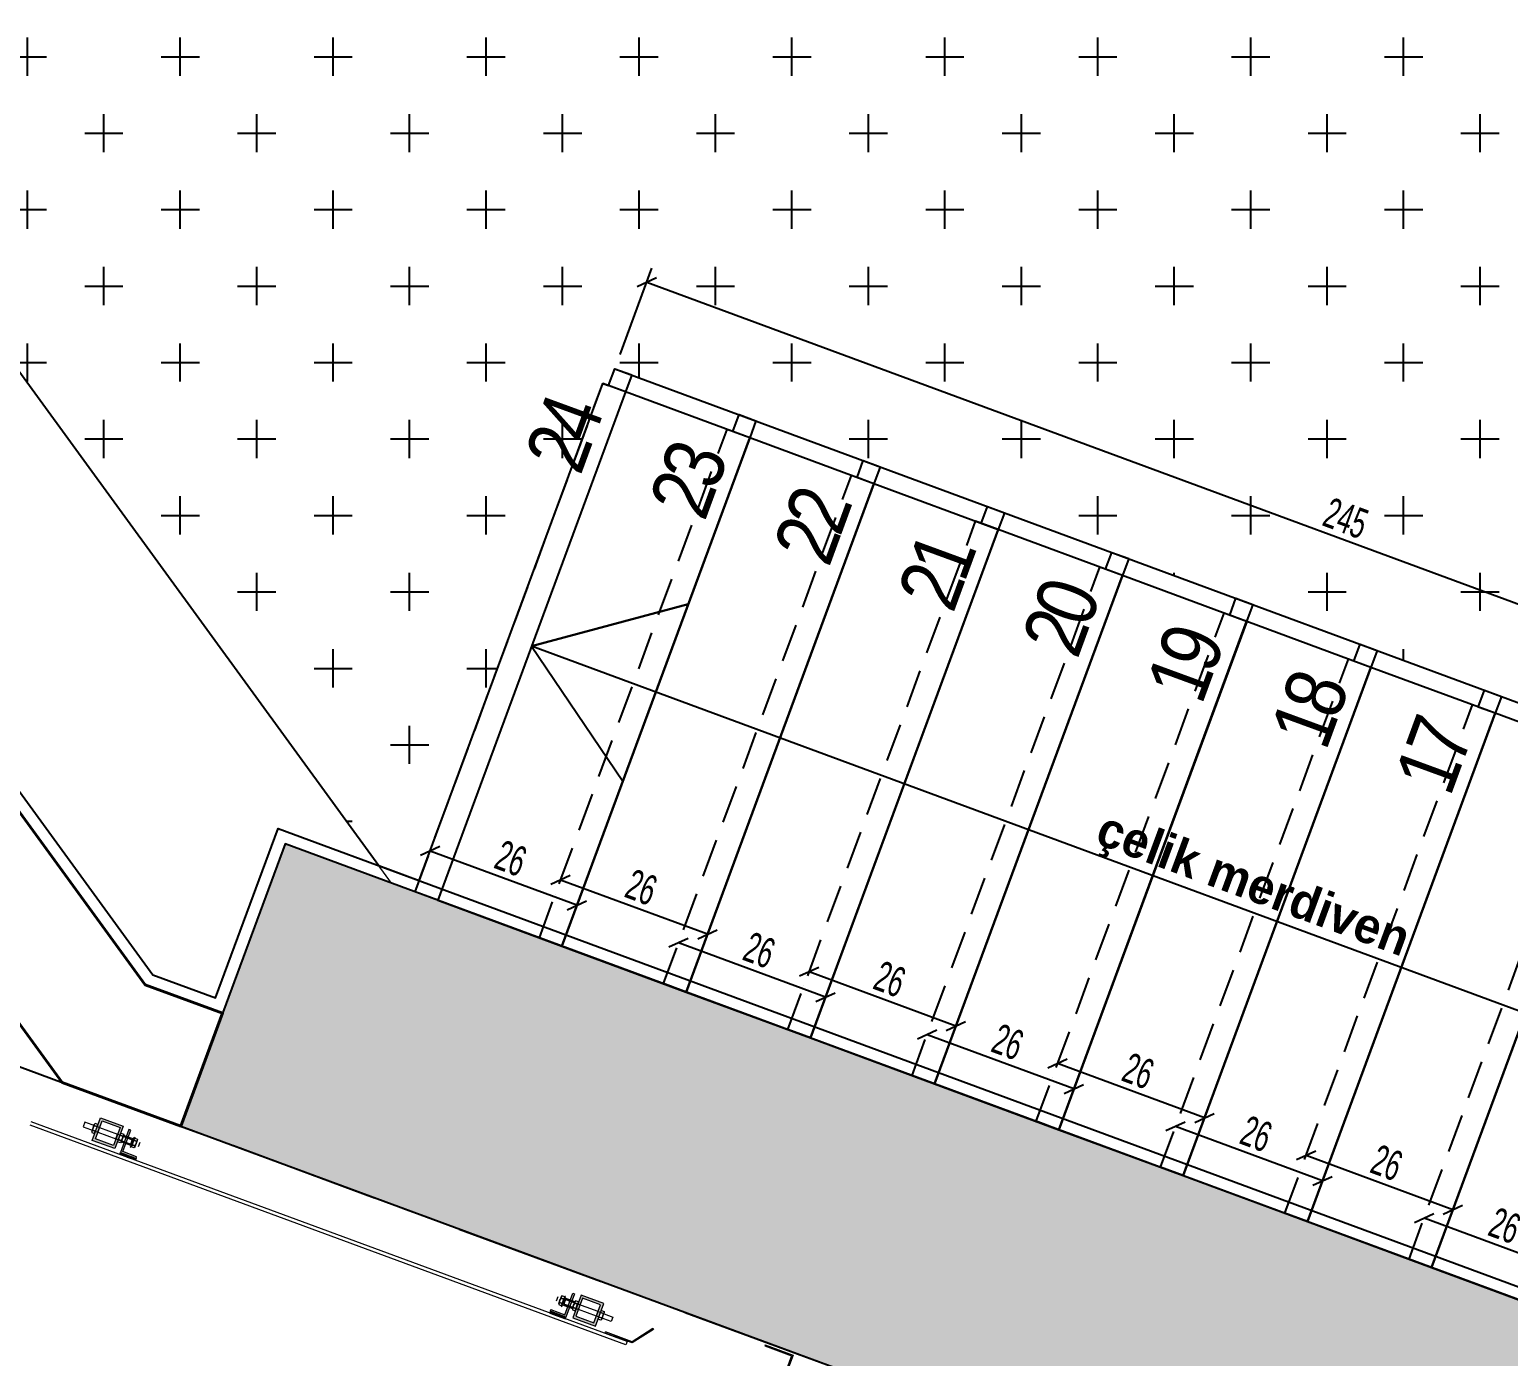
# Model space of a CAD drawing. Header units: millimetres. Extents: x 933584 to 974011, y 4545988 to 4553664.
# Drawn here: x 948687.9 to 948933.5, y 4551908.6 to 4552129 of the extents above; entities that cross this region are included whole.
import ezdxf

# ---------------------------------------------------------------- set-up
doc = ezdxf.new("R2010")
doc.units = ezdxf.units.MM
doc.header["$PDMODE"] = 35
for name, pattern in [('568_AVN_KES_01$0$HIDDEN', [0.375, 0.25, -0.125]), ('CENTER', [2, 1.25, -0.25, 0.25, -0.25]), ('HIDDEN', [9.525, 6.35, -3.175]), ('HIDDEN2', [4.7625, 3.175, -1.5875])]:
    doc.linetypes.add(name, pattern=pattern)
doc.layers.get('0').update_dxf_attribs({"color": 255})
doc.layers.get('Defpoints').update_dxf_attribs({"color": 8})
for name, color, linetype in [('0-CSX-CXS_20', 14, 'CENTER'), ('0-DMS-50', 143, 'Continuous'), ('0-HSL-HTC', 253, 'Continuous'), ('0-HSL-HTC_200', 1, 'Continuous'), ('0-HSL-SLD', 252, 'Continuous'), ('0-LNS-SLN', 6, 'Continuous'), ('0-LNS-SPL', 13, '568_AVN_KES_01$0$HIDDEN'), ('0-TXT-NXS', 7, 'Continuous'), ('0-TXT-XBX_20', 3, 'Continuous'), ('2-SPS-RCN', 2, 'Continuous')]:
    doc.layers.add(name, color=color, linetype=linetype)
for name, color, linetype, lineweight in [('2-SPS-IBW', 5, 'Continuous', 40), ('al', 7, 'Continuous', 5), ('CM', 4, 'Continuous', 5), ('mimariKIRIS', 251, 'HIDDEN2', 0), ('PL', 1, 'Continuous', 5), ('PTR', 252, 'Continuous', 5), ('ReferansHatti', 3, 'Continuous', 5), ('VD', 11, 'Continuous', 5), ('VDK', 11, 'HIDDEN', 5)]:
    doc.layers.add(name, color=color, linetype=linetype, lineweight=lineweight)
doc.styles.add('139_UYG_PLN$0$Dumankaya_fikirtepe_VAZIYET_PLANI$0$Standard', font='arial.ttf')
doc.styles.add('Century Gothic_B_3', font='GOTHICB.TTF', dxfattribs={"height": 4})
doc.styles.add('dim_romans_50', font='swissl.ttf', dxfattribs={"width": 0.6, "height": 5})
doc.dimstyles.new('ONK_dim 1_50', dxfattribs={"dimscale": 5, "dimtxt": 4, "dimasz": 0.5, "dimexe": 0.5, "dimexo": 0.5, "dimgap": 0.2, "dimtad": 1, "dimdec": 1, "dimrnd": 0.5, "dimzin": 9, "dimtxsty": 'dim_romans_50', "dimblk": 'OBLIQUE', "dimcen": 1, "dimclre": 256, "dimclrt": 256, "dimazin": 2, "dimtfac": 1, "dimtdec": 1, "dimtix": 1, "dimtmove": 2, "dimatfit": 3, "dimldrblk": 'OBLIQUE', "dimfxl": 3, "dimfxlon": 1, "dimarcsym": 0})

# ---------------------------------------------------------------- blocks, each defined once
blk = doc.blocks.new('XCVBXCVBXZ')
at = {"layer": 'PTR'}
h = blk.add_hatch(color=256, dxfattribs=at)
h.dxf.hatch_style = 1
h.paths.add_polyline_path([(934004.37, 4553446.32), (934002.95, 4553442.47), (934005.54, 4553441.51), (934005.64, 4553441.79), (934003.33, 4553442.64), (934004.65, 4553446.22)])
h = blk.add_hatch(color=256, dxfattribs=at)
h.dxf.hatch_style = 1
h.paths.add_polyline_path([(934004.37, 4553446.32), (934002.95, 4553442.47), (934005.54, 4553441.51), (934005.64, 4553441.79), (934003.33, 4553442.64), (934004.65, 4553446.22)])
h = blk.add_hatch(color=256, dxfattribs=at)
h.dxf.hatch_style = 1
h.paths.add_polyline_path([(934078.37, 4553419.01), (934076.95, 4553415.15), (934074.36, 4553416.11), (934074.46, 4553416.39), (934076.77, 4553415.54), (934078.09, 4553419.11)])
h = blk.add_hatch(color=256, dxfattribs=at)
h.dxf.hatch_style = 1
h.paths.add_polyline_path([(934078.37, 4553419.01), (934076.95, 4553415.15), (934074.36, 4553416.11), (934074.46, 4553416.39), (934076.77, 4553415.54), (934078.09, 4553419.11)])
at = {"layer": 'ReferansHatti'}
h = blk.add_hatch(color=252, dxfattribs=at)
h.dxf.hatch_style = 1
h.paths.add_polyline_path([(933998.78, 4553444.75), (933999.89, 4553447.76), (934002.9, 4553446.65), (934001.78, 4553443.64)], flags=16)
h.paths.add_polyline_path([(933998.27, 4553444.51), (933999.66, 4553448.27), (934003.41, 4553446.89), (934002.02, 4553443.13)])
h = blk.add_hatch(color=252, dxfattribs=at)
h.dxf.hatch_style = 1
h.paths.add_polyline_path([(933998.78, 4553444.75), (933999.89, 4553447.76), (934002.9, 4553446.65), (934001.78, 4553443.64)], flags=16)
h.paths.add_polyline_path([(933998.27, 4553444.51), (933999.66, 4553448.27), (934003.41, 4553446.89), (934002.02, 4553443.13)])
h = blk.add_hatch(dxfattribs=at)
h.set_pattern_fill('ANSI37', color=252, angle=249.7642)
h.set_pattern_definition([(294.76416747, (952515.5944, 4523324.00794), (0.11350495306, 0.05236053506), []), (24.76416747, (952515.5944, 4523324.00794), (-0.05236053506, 0.11350495306), [])])
h.paths.add_polyline_path([(934002.95, 4553442.47), (934002.84, 4553442.18), (934005.43, 4553441.23), (934005.54, 4553441.51)])
h = blk.add_hatch(dxfattribs=at)
h.set_pattern_fill('ANSI37', color=252, angle=249.7642)
h.set_pattern_definition([(294.76416747, (952515.5944, 4523324.00794), (0.11350495306, 0.05236053506), []), (24.76416747, (952515.5944, 4523324.00794), (-0.05236053506, 0.11350495306), [])])
h.paths.add_polyline_path([(934002.95, 4553442.47), (934002.84, 4553442.18), (934005.43, 4553441.23), (934005.54, 4553441.51)])
h = blk.add_hatch(color=252, dxfattribs=at)
h.dxf.hatch_style = 1
h.paths.add_polyline_path([(934081.6, 4553414.18), (934082.71, 4553417.19), (934079.71, 4553418.3), (934078.6, 4553415.29)], flags=16)
h.paths.add_polyline_path([(934081.84, 4553413.67), (934083.22, 4553417.43), (934079.47, 4553418.81), (934078.08, 4553415.05)])
h = blk.add_hatch(color=252, dxfattribs=at)
h.dxf.hatch_style = 1
h.paths.add_polyline_path([(934081.6, 4553414.18), (934082.71, 4553417.19), (934079.71, 4553418.3), (934078.6, 4553415.29)], flags=16)
h.paths.add_polyline_path([(934081.84, 4553413.67), (934083.22, 4553417.43), (934079.47, 4553418.81), (934078.08, 4553415.05)])
h = blk.add_hatch(dxfattribs=at)
h.set_pattern_fill('ANSI37', color=252, angle=249.7642)
h.set_pattern_definition([(294.76416747, (952520.04152, 4523322.36648), (0.11350495306, 0.05236053506), []), (24.76416747, (952520.04152, 4523322.36648), (-0.05236053506, 0.11350495306), [])])
h.paths.add_polyline_path([(934076.95, 4553415.15), (934076.85, 4553414.87), (934074.25, 4553415.83), (934074.36, 4553416.11)])
h = blk.add_hatch(dxfattribs=at)
h.set_pattern_fill('ANSI37', color=252, angle=249.7642)
h.set_pattern_definition([(294.76416747, (952520.04152, 4523322.36648), (0.11350495306, 0.05236053506), []), (24.76416747, (952520.04152, 4523322.36648), (-0.05236053506, 0.11350495306), [])])
h.paths.add_polyline_path([(934076.95, 4553415.15), (934076.85, 4553414.87), (934074.25, 4553415.83), (934074.36, 4553416.11)])
at = {"layer": 'al', "ltscale": 0.5}
for p, q in [((934091.4, 4553413.27), (934091.51, 4553413.1)), ((934083.44, 4553412.51), (934083.51, 4553412.7))]:
    blk.add_line(p, q, dxfattribs=at)
at = {"layer": 'al'}
blk.add_line((934110.03, 4553410.56), (934109.96, 4553410.37), dxfattribs=at)
for points in [[(933998.27, 4553444.51), (933999.66, 4553448.27), (934003.41, 4553446.89), (934002.02, 4553443.13)], [(933998.27, 4553444.51), (933999.66, 4553448.27), (934003.41, 4553446.89), (934002.02, 4553443.13)], [(933998.78, 4553444.75), (933999.89, 4553447.76), (934002.9, 4553446.65), (934001.78, 4553443.64)], [(933998.78, 4553444.75), (933999.89, 4553447.76), (934002.9, 4553446.65), (934001.78, 4553443.64)], [(934002.95, 4553442.47), (934005.54, 4553441.51), (934005.64, 4553441.79), (934003.33, 4553442.64), (934004.65, 4553446.22), (934004.37, 4553446.32)], [(934002.95, 4553442.47), (934005.54, 4553441.51), (934005.64, 4553441.79), (934003.33, 4553442.64), (934004.65, 4553446.22), (934004.37, 4553446.32)], [(934076.95, 4553415.15), (934074.36, 4553416.11), (934074.46, 4553416.39), (934076.77, 4553415.54), (934078.09, 4553419.11), (934078.37, 4553419.01)], [(934076.95, 4553415.15), (934074.36, 4553416.11), (934074.46, 4553416.39), (934076.77, 4553415.54), (934078.09, 4553419.11), (934078.37, 4553419.01)], [(934081.84, 4553413.67), (934083.22, 4553417.43), (934079.47, 4553418.81), (934078.08, 4553415.05)], [(934081.84, 4553413.67), (934083.22, 4553417.43), (934079.47, 4553418.81), (934078.08, 4553415.05)], [(934081.6, 4553414.18), (934082.71, 4553417.19), (934079.71, 4553418.3), (934078.6, 4553415.29)], [(934081.6, 4553414.18), (934082.71, 4553417.19), (934079.71, 4553418.3), (934078.6, 4553415.29)]]:
    blk.add_lwpolyline(points, close=True, dxfattribs=at)
at = {"layer": 'al', "ltscale": 0.5}
for points in [[(934091.51, 4553413.1), (934087.95, 4553410.85), (934083.44, 4553412.51)], [(934091.4, 4553413.27), (934087.93, 4553411.07), (934083.51, 4553412.7)]]:
    blk.add_lwpolyline(points, dxfattribs=at)
at = {"layer": 'al'}
for points in [[(934110.03, 4553410.56), (934114.66, 4553408.85), (934112.26, 4553402.34)], [(934109.96, 4553410.37), (934114.4, 4553408.73), (934112.07, 4553402.41)]]:
    blk.add_lwpolyline(points, dxfattribs=at)
at = {"layer": 'CM'}
for p, q in [((934087.1, 4553411.08), (933988.14, 4553447.61)), ((934086.89, 4553410.52), (933987.93, 4553447.05)), ((934087.1, 4553411.08), (934086.89, 4553410.52))]:
    blk.add_line(p, q, dxfattribs=at)
at = {"layer": 'PL'}
for points in [[(934003.48, 4553445.36), (934005.12, 4553444.76), (934004.7, 4553443.64), (934003.07, 4553444.24)], [(934005.54, 4553441.51), (934005.43, 4553441.23), (934002.84, 4553442.18), (934002.95, 4553442.47)], [(934005.54, 4553441.51), (934005.43, 4553441.23), (934002.84, 4553442.18), (934002.95, 4553442.47)], [(934078.42, 4553417.7), (934076.79, 4553418.31), (934076.38, 4553417.18), (934078.01, 4553416.58)], [(934074.36, 4553416.11), (934074.25, 4553415.83), (934076.85, 4553414.87), (934076.95, 4553415.15)], [(934074.36, 4553416.11), (934074.25, 4553415.83), (934076.85, 4553414.87), (934076.95, 4553415.15)]]:
    blk.add_lwpolyline(points, close=True, dxfattribs=at)
at = {"layer": 'VD'}
for points in [[(933998.6, 4553446.95), (933999.06, 4553446.78), (933999.2, 4553447.14), (933998.73, 4553447.32, 0.327274)], [(933998.19, 4553445.84), (933998.65, 4553445.67), (933998.77, 4553445.99), (933998.79, 4553446.04), (933998.32, 4553446.21, 0.327274)], [(933998.2, 4553446.05, -0.159188), (933998.33, 4553446.21, -0.080739), (933998.4, 4553446.6)], [(933998.4, 4553446.6, -0.080459), (933998.6, 4553446.95, -0.158616), (933998.6, 4553447.15)], [(934003.35, 4553445.19), (934002.89, 4553445.36), (934003.02, 4553445.73), (934003.49, 4553445.56, -0.327274)], [(934003.07, 4553444.25, 0.159188), (934003.08, 4553444.46, 0.080739), (934003.28, 4553444.8)], [(934003.28, 4553444.8, 0.080459), (934003.35, 4553445.19, 0.158616), (934003.48, 4553445.35)], [(934005.62, 4553444.35), (934005.16, 4553444.52), (934005.29, 4553444.89), (934005.76, 4553444.72, -0.327274)], [(934002.94, 4553444.09), (934002.48, 4553444.26), (934002.6, 4553444.58), (934002.61, 4553444.63), (934003.08, 4553444.45, -0.327274)], [(934005.21, 4553443.25), (934004.75, 4553443.42), (934004.87, 4553443.74), (934004.89, 4553443.79), (934005.35, 4553443.62, -0.327274)], [(934005.34, 4553443.41, 0.159188), (934005.35, 4553443.62, 0.080739), (934005.55, 4553443.96)], [(934005.55, 4553443.96, 0.080459), (934005.62, 4553444.35, 0.158616), (934005.75, 4553444.51)], [(934075.74, 4553417.43, -0.159188), (934075.87, 4553417.59, -0.080739), (934075.95, 4553417.98)], [(934075.95, 4553417.98, -0.080459), (934076.14, 4553418.32, -0.158616), (934076.15, 4553418.53)], [(934076.14, 4553418.32), (934076.61, 4553418.15), (934076.74, 4553418.52), (934076.28, 4553418.69, 0.327274)], [(934078.41, 4553417.49), (934078.88, 4553417.31), (934079.01, 4553417.68), (934078.55, 4553417.85, 0.327274)], [(934075.74, 4553417.22), (934076.2, 4553417.05), (934076.32, 4553417.37), (934076.34, 4553417.42), (934075.87, 4553417.59, 0.327274)], [(934078.01, 4553416.38), (934078.47, 4553416.21), (934078.59, 4553416.53), (934078.61, 4553416.58), (934078.14, 4553416.75, 0.327274)], [(934078.01, 4553416.59, -0.159188), (934078.14, 4553416.75, -0.080739), (934078.22, 4553417.14)], [(934078.22, 4553417.14, -0.080459), (934078.41, 4553417.49, -0.158616), (934078.42, 4553417.69)], [(934083.17, 4553415.73), (934082.7, 4553415.9), (934082.84, 4553416.27), (934083.3, 4553416.1, -0.327274)], [(934082.89, 4553414.79, 0.159188), (934082.9, 4553415, 0.080739), (934083.09, 4553415.34)], [(934083.09, 4553415.34, 0.080459), (934083.17, 4553415.73, 0.158616), (934083.3, 4553415.89)], [(934082.76, 4553414.63), (934082.3, 4553414.8), (934082.41, 4553415.12), (934082.43, 4553415.17), (934082.9, 4553415, -0.327274)]]:
    blk.add_lwpolyline(points, format="xyb", close=True, dxfattribs=at)
for points in [[(933998.79, 4553446.04), (933999.06, 4553446.78), (933998.6, 4553446.95, 0.162646), (933998.33, 4553446.21), (933998.79, 4553446.04)], [(934002.61, 4553444.63), (934002.89, 4553445.36), (934003.35, 4553445.19, -0.162646), (934003.08, 4553444.46), (934002.61, 4553444.63)], [(934004.89, 4553443.79), (934005.16, 4553444.52), (934005.62, 4553444.35, -0.162646), (934005.35, 4553443.62), (934004.89, 4553443.79)], [(934076.34, 4553417.42), (934076.61, 4553418.15), (934076.14, 4553418.32, 0.162646), (934075.87, 4553417.59), (934076.34, 4553417.42)], [(934078.61, 4553416.58), (934078.88, 4553417.31), (934078.41, 4553417.49, 0.162646), (934078.14, 4553416.75), (934078.61, 4553416.58)], [(934082.43, 4553415.17), (934082.7, 4553415.9), (934083.17, 4553415.73, -0.162646), (934082.9, 4553415), (934082.43, 4553415.17)]]:
    blk.add_lwpolyline(points, format="xyb", dxfattribs=at)
for points in [[(934005.17, 4553444.57), (934005.06, 4553444.61), (934005.21, 4553445.02), (934005.32, 4553444.97)], [(934004.72, 4553443.34), (934004.61, 4553443.38), (934004.76, 4553443.79), (934004.87, 4553443.74)], [(934004.87, 4553443.74), (934004.76, 4553443.79), (934005.06, 4553444.61), (934005.17, 4553444.57)], [(934076.32, 4553417.37), (934076.43, 4553417.33), (934076.74, 4553418.16), (934076.62, 4553418.2)], [(934076.62, 4553418.2), (934076.74, 4553418.16), (934076.89, 4553418.56), (934076.77, 4553418.6)], [(934076.17, 4553416.97), (934076.28, 4553416.92), (934076.43, 4553417.33), (934076.32, 4553417.37)]]:
    blk.add_lwpolyline(points, close=True, dxfattribs=at)
at = {"layer": 'VDK'}
for p, q in [((933999.2, 4553445.88), (934005.89, 4553443.41)), ((933999.48, 4553446.63), (934006.16, 4553444.16)), ((934006.16, 4553444.16), (934005.89, 4553443.41)), ((934075.61, 4553418.53), (934075.33, 4553417.78)), ((934082.02, 4553415.31), (934075.33, 4553417.78)), ((934082.29, 4553416.06), (934075.61, 4553418.53))]:
    blk.add_line(p, q, dxfattribs=at)
for points in [[(933996.76, 4553446.78), (933999.2, 4553445.88), (933999.48, 4553446.63), (933997.04, 4553447.53)], [(934004.64, 4553443.87), (934002.2, 4553444.77), (934002.48, 4553445.52), (934004.92, 4553444.62)], [(934076.58, 4553417.32), (934079.02, 4553416.42), (934079.29, 4553417.17), (934076.85, 4553418.07)], [(934084.46, 4553414.41), (934082.02, 4553415.31), (934082.29, 4553416.06), (934084.73, 4553415.16)]]:
    blk.add_lwpolyline(points, close=True, dxfattribs=at)
blk = doc.blocks.new('vbcvbxb')
at = {"layer": '0-HSL-HTC', "ltscale": 0.5}
h = blk.add_hatch(color=256, dxfattribs=at)
h.dxf.hatch_style = 1
h.paths.add_polyline_path([(938337.35, 4549224.22), (938339.08, 4549228.91), (938338.61, 4549229.09), (938336.88, 4549224.39)], flags=17)
h.paths.add_polyline_path([(938339.21, 4549225.67), (938336.79, 4549219.1), (938333.97, 4549220.14), (938336.4, 4549226.7), (938337.57, 4549226.27), (938336.88, 4549224.39), (938337.35, 4549224.22), (938338.04, 4549226.1)], flags=17)
h.paths.add_polyline_path([(938344.85, 4549221.45), (938346.58, 4549226.14), (938346.11, 4549226.32), (938344.38, 4549221.62)], flags=17)
h.paths.add_polyline_path([(938346.72, 4549222.89), (938344.29, 4549216.33), (938341.48, 4549217.37), (938343.9, 4549223.93), (938345.08, 4549223.5), (938344.38, 4549221.62), (938344.85, 4549221.45), (938345.54, 4549223.33)], flags=17)
h.paths.add_polyline_path([(938247.29, 4549257.46), (938249.02, 4549262.15), (938248.55, 4549262.33), (938246.82, 4549257.64)], flags=17)
h.paths.add_polyline_path([(938249.15, 4549258.91), (938246.73, 4549252.34), (938243.91, 4549253.38), (938246.34, 4549259.95), (938247.51, 4549259.51), (938246.82, 4549257.64), (938247.29, 4549257.46), (938247.98, 4549259.34)], flags=17)
h.paths.add_polyline_path([(938254.79, 4549254.69), (938256.52, 4549259.38), (938256.05, 4549259.56), (938254.32, 4549254.87)], flags=17)
h.paths.add_polyline_path([(938256.66, 4549256.14), (938254.23, 4549249.57), (938251.42, 4549250.61), (938253.84, 4549257.18), (938255.01, 4549256.74), (938254.32, 4549254.87), (938254.79, 4549254.69), (938255.48, 4549256.57)], flags=17)
h.paths.add_polyline_path([(938262.3, 4549251.92), (938264.03, 4549256.61), (938263.56, 4549256.79), (938261.83, 4549252.1)], flags=17)
h.paths.add_polyline_path([(938264.16, 4549253.37), (938261.74, 4549246.8), (938258.92, 4549247.84), (938261.35, 4549254.41), (938262.52, 4549253.97), (938261.83, 4549252.1), (938262.3, 4549251.92), (938262.99, 4549253.8)], flags=17)
h.paths.add_polyline_path([(938269.8, 4549249.15), (938271.53, 4549253.84), (938271.06, 4549254.02), (938269.33, 4549249.33)], flags=17)
h.paths.add_polyline_path([(938271.67, 4549250.6), (938269.24, 4549244.03), (938266.43, 4549245.07), (938268.85, 4549251.64), (938270.02, 4549251.2), (938269.33, 4549249.33), (938269.8, 4549249.15), (938270.49, 4549251.03)], flags=17)
h.paths.add_polyline_path([(938277.31, 4549246.38), (938279.04, 4549251.07), (938278.57, 4549251.25), (938276.84, 4549246.56)], flags=17)
h.paths.add_polyline_path([(938279.17, 4549247.83), (938276.75, 4549241.26), (938273.93, 4549242.3), (938276.36, 4549248.87), (938277.53, 4549248.43), (938276.84, 4549246.56), (938277.31, 4549246.38), (938278, 4549248.26)], flags=17)
h.paths.add_polyline_path([(938284.81, 4549243.61), (938286.54, 4549248.3), (938286.07, 4549248.48), (938284.34, 4549243.79)], flags=17)
h.paths.add_polyline_path([(938286.68, 4549245.06), (938284.25, 4549238.49), (938281.44, 4549239.53), (938283.86, 4549246.1), (938285.03, 4549245.66), (938284.34, 4549243.79), (938284.81, 4549243.61), (938285.5, 4549245.49)], flags=17)
h.paths.add_polyline_path([(938292.32, 4549240.84), (938294.05, 4549245.53), (938293.58, 4549245.71), (938291.85, 4549241.02)], flags=17)
h.paths.add_polyline_path([(938294.18, 4549242.29), (938291.76, 4549235.72), (938288.94, 4549236.76), (938291.37, 4549243.33), (938292.54, 4549242.89), (938291.85, 4549241.02), (938292.32, 4549240.84), (938293.01, 4549242.72)], flags=17)
h.paths.add_polyline_path([(938299.82, 4549238.07), (938301.55, 4549242.76), (938301.08, 4549242.94), (938299.35, 4549238.25)], flags=17)
h.paths.add_polyline_path([(938301.69, 4549239.52), (938299.26, 4549232.95), (938296.45, 4549233.99), (938298.87, 4549240.55), (938300.04, 4549240.12), (938299.35, 4549238.25), (938299.82, 4549238.07), (938300.51, 4549239.95)], flags=17)
h.paths.add_polyline_path([(938307.33, 4549235.3), (938309.06, 4549239.99), (938308.59, 4549240.17), (938306.86, 4549235.48)], flags=17)
h.paths.add_polyline_path([(938309.19, 4549236.75), (938306.77, 4549230.18), (938303.95, 4549231.22), (938306.38, 4549237.78), (938307.55, 4549237.35), (938306.86, 4549235.48), (938307.33, 4549235.3), (938308.02, 4549237.18)], flags=17)
h.paths.add_polyline_path([(938314.83, 4549232.53), (938316.56, 4549237.22), (938316.09, 4549237.4), (938314.36, 4549232.71)], flags=17)
h.paths.add_polyline_path([(938316.7, 4549233.98), (938314.27, 4549227.41), (938311.46, 4549228.45), (938313.88, 4549235.01), (938315.06, 4549234.58), (938314.36, 4549232.71), (938314.83, 4549232.53), (938315.52, 4549234.41)], flags=17)
h.paths.add_polyline_path([(938322.34, 4549229.76), (938324.07, 4549234.45), (938323.6, 4549234.63), (938321.87, 4549229.94)], flags=17)
h.paths.add_polyline_path([(938324.2, 4549231.21), (938321.78, 4549224.64), (938318.96, 4549225.68), (938321.39, 4549232.24), (938322.56, 4549231.81), (938321.87, 4549229.94), (938322.34, 4549229.76), (938323.03, 4549231.64)], flags=17)
h.paths.add_polyline_path([(938329.84, 4549226.99), (938331.57, 4549231.68), (938331.1, 4549231.86), (938329.37, 4549227.16)], flags=17)
h.paths.add_polyline_path([(938331.71, 4549228.44), (938329.28, 4549221.87), (938326.47, 4549222.91), (938328.89, 4549229.47), (938330.07, 4549229.04), (938329.37, 4549227.16), (938329.84, 4549226.99), (938330.53, 4549228.87)], flags=17)
h.paths.add_polyline_path([(938157.22, 4549290.71), (938158.96, 4549295.4), (938158.49, 4549295.57), (938156.76, 4549290.88)])
h.paths.add_polyline_path([(938159.09, 4549292.15), (938156.67, 4549285.58), (938153.85, 4549286.62), (938156.28, 4549293.19), (938157.45, 4549292.76), (938156.76, 4549290.88), (938157.22, 4549290.71), (938157.92, 4549292.58)])
h.paths.add_polyline_path([(938164.73, 4549287.94), (938166.46, 4549292.63), (938165.99, 4549292.8), (938164.26, 4549288.11)], flags=17)
h.paths.add_polyline_path([(938166.6, 4549289.38), (938164.17, 4549282.81), (938161.36, 4549283.85), (938163.78, 4549290.42), (938164.95, 4549289.99), (938164.26, 4549288.11), (938164.73, 4549287.94), (938165.42, 4549289.81)], flags=17)
h.paths.add_polyline_path([(938172.23, 4549285.17), (938173.97, 4549289.86), (938173.5, 4549290.03), (938171.77, 4549285.34)], flags=17)
h.paths.add_polyline_path([(938174.1, 4549286.61), (938171.68, 4549280.04), (938168.86, 4549281.08), (938171.29, 4549287.65), (938172.46, 4549287.22), (938171.77, 4549285.34), (938172.23, 4549285.17), (938172.93, 4549287.04)], flags=17)
h.paths.add_polyline_path([(938179.74, 4549282.4), (938181.47, 4549287.09), (938181, 4549287.26), (938179.27, 4549282.57)], flags=17)
h.paths.add_polyline_path([(938181.61, 4549283.84), (938179.18, 4549277.27), (938176.37, 4549278.31), (938178.79, 4549284.88), (938179.96, 4549284.45), (938179.27, 4549282.57), (938179.74, 4549282.4), (938180.43, 4549284.27)], flags=17)
h.paths.add_polyline_path([(938187.25, 4549279.63), (938188.98, 4549284.32), (938188.51, 4549284.49), (938186.78, 4549279.8)], flags=17)
h.paths.add_polyline_path([(938189.11, 4549281.07), (938186.69, 4549274.5), (938183.87, 4549275.54), (938186.3, 4549282.11), (938187.47, 4549281.68), (938186.78, 4549279.8), (938187.25, 4549279.63), (938187.94, 4549281.5)], flags=17)
h.paths.add_polyline_path([(938194.75, 4549276.86), (938196.48, 4549281.55), (938196.01, 4549281.72), (938194.28, 4549277.03)], flags=17)
h.paths.add_polyline_path([(938196.62, 4549278.3), (938194.19, 4549271.73), (938191.38, 4549272.77), (938193.8, 4549279.34), (938194.97, 4549278.9), (938194.28, 4549277.03), (938194.75, 4549276.86), (938195.44, 4549278.73)], flags=17)
h.paths.add_polyline_path([(938202.26, 4549274.09), (938203.99, 4549278.78), (938203.52, 4549278.95), (938201.79, 4549274.26)], flags=17)
h.paths.add_polyline_path([(938204.12, 4549275.53), (938201.7, 4549268.96), (938198.88, 4549270), (938201.31, 4549276.57), (938202.48, 4549276.13), (938201.79, 4549274.26), (938202.26, 4549274.09), (938202.95, 4549275.96)], flags=17)
h.paths.add_polyline_path([(938209.76, 4549271.32), (938211.49, 4549276.01), (938211.02, 4549276.18), (938209.29, 4549271.49)], flags=17)
h.paths.add_polyline_path([(938211.63, 4549272.76), (938209.2, 4549266.19), (938206.39, 4549267.23), (938208.81, 4549273.8), (938209.98, 4549273.36), (938209.29, 4549271.49), (938209.76, 4549271.32), (938210.45, 4549273.19)], flags=17)
h.paths.add_polyline_path([(938217.27, 4549268.54), (938219, 4549273.24), (938218.53, 4549273.41), (938216.8, 4549268.72)], flags=17)
h.paths.add_polyline_path([(938219.13, 4549269.99), (938216.71, 4549263.42), (938213.89, 4549264.46), (938216.32, 4549271.03), (938217.49, 4549270.59), (938216.8, 4549268.72), (938217.27, 4549268.54), (938217.96, 4549270.42)], flags=17)
h.paths.add_polyline_path([(938224.77, 4549265.77), (938226.5, 4549270.47), (938226.03, 4549270.64), (938224.3, 4549265.95)], flags=17)
h.paths.add_polyline_path([(938226.64, 4549267.22), (938224.21, 4549260.65), (938221.4, 4549261.69), (938223.82, 4549268.26), (938224.99, 4549267.82), (938224.3, 4549265.95), (938224.77, 4549265.77), (938225.46, 4549267.65)], flags=17)
h.paths.add_polyline_path([(938232.28, 4549263), (938234.01, 4549267.7), (938233.54, 4549267.87), (938231.81, 4549263.18)], flags=17)
h.paths.add_polyline_path([(938234.14, 4549264.45), (938231.72, 4549257.88), (938228.9, 4549258.92), (938231.33, 4549265.49), (938232.5, 4549265.05), (938231.81, 4549263.18), (938232.28, 4549263), (938232.97, 4549264.88)], flags=17)
h.paths.add_polyline_path([(938239.78, 4549260.23), (938241.51, 4549264.92), (938241.04, 4549265.1), (938239.31, 4549260.41)], flags=17)
h.paths.add_polyline_path([(938241.65, 4549261.68), (938239.22, 4549255.11), (938236.41, 4549256.15), (938238.83, 4549262.72), (938240, 4549262.28), (938239.31, 4549260.41), (938239.78, 4549260.23), (938240.47, 4549262.11)], flags=17)
h.paths.add_polyline_path([(938382.38, 4549207.6), (938384.11, 4549212.29), (938383.64, 4549212.46), (938381.91, 4549207.77)], flags=17)
h.paths.add_polyline_path([(938384.24, 4549209.04), (938381.82, 4549202.48), (938379, 4549203.52), (938381.43, 4549210.08), (938382.6, 4549209.65), (938381.91, 4549207.77), (938382.38, 4549207.6), (938383.07, 4549209.48)], flags=17)
h.paths.add_polyline_path([(938389.88, 4549204.83), (938391.61, 4549209.52), (938391.14, 4549209.69), (938389.41, 4549205)], flags=17)
h.paths.add_polyline_path([(938391.75, 4549206.27), (938389.32, 4549199.71), (938386.51, 4549200.75), (938388.93, 4549207.31), (938390.11, 4549206.88), (938389.41, 4549205), (938389.88, 4549204.83), (938390.57, 4549206.71)], flags=17)
h.paths.add_polyline_path([(938397.39, 4549202.06), (938399.12, 4549206.75), (938398.65, 4549206.92), (938396.92, 4549202.23)], flags=17)
h.paths.add_polyline_path([(938399.25, 4549203.5), (938396.83, 4549196.94), (938394.01, 4549197.98), (938396.44, 4549204.54), (938397.61, 4549204.11), (938396.92, 4549202.23), (938397.39, 4549202.06), (938398.08, 4549203.94)], flags=17)
h.paths.add_polyline_path([(938404.89, 4549199.29), (938406.62, 4549203.98), (938406.15, 4549204.15), (938404.42, 4549199.46)], flags=17)
h.paths.add_polyline_path([(938406.76, 4549200.73), (938404.33, 4549194.17), (938401.52, 4549195.21), (938403.94, 4549201.77), (938405.12, 4549201.34), (938404.42, 4549199.46), (938404.89, 4549199.29), (938405.59, 4549201.17)], flags=17)
h.paths.add_polyline_path([(938412.4, 4549196.52), (938414.13, 4549201.21), (938413.66, 4549201.38), (938411.93, 4549196.69)], flags=17)
h.paths.add_polyline_path([(938414.26, 4549197.96), (938411.84, 4549191.4), (938409.02, 4549192.43), (938411.45, 4549199), (938412.62, 4549198.57), (938411.93, 4549196.69), (938412.4, 4549196.52), (938413.09, 4549198.4)], flags=17)
h.paths.add_polyline_path([(938419.9, 4549193.75), (938421.63, 4549198.44), (938421.17, 4549198.61), (938419.43, 4549193.92)], flags=17)
h.paths.add_polyline_path([(938421.77, 4549195.19), (938419.34, 4549188.63), (938416.53, 4549189.66), (938418.95, 4549196.23), (938420.13, 4549195.8), (938419.43, 4549193.92), (938419.9, 4549193.75), (938420.6, 4549195.63)], flags=17)
h.paths.add_polyline_path([(938427.41, 4549190.98), (938429.14, 4549195.67), (938428.67, 4549195.84), (938426.94, 4549191.15)], flags=17)
h.paths.add_polyline_path([(938429.27, 4549192.42), (938426.85, 4549185.86), (938424.03, 4549186.89), (938426.46, 4549193.46), (938427.63, 4549193.03), (938426.94, 4549191.15), (938427.41, 4549190.98), (938428.1, 4549192.86)], flags=17)
h.paths.add_polyline_path([(938434.91, 4549188.21), (938436.64, 4549192.9), (938436.18, 4549193.07), (938434.44, 4549188.38)], flags=17)
h.paths.add_polyline_path([(938436.78, 4549189.65), (938434.35, 4549183.09), (938431.54, 4549184.12), (938433.96, 4549190.69), (938435.14, 4549190.26), (938434.44, 4549188.38), (938434.91, 4549188.21), (938435.61, 4549190.09)], flags=17)
h.paths.add_polyline_path([(938442.42, 4549185.44), (938444.15, 4549190.13), (938443.68, 4549190.3), (938441.95, 4549185.61)], flags=16)
h.paths.add_polyline_path([(938444.28, 4549186.88), (938441.86, 4549180.32), (938439.04, 4549181.35), (938441.47, 4549187.92), (938442.64, 4549187.49), (938441.95, 4549185.61), (938442.42, 4549185.44), (938443.11, 4549187.32)])
h.paths.add_polyline_path([(938449.92, 4549182.67), (938451.65, 4549187.36), (938451.19, 4549187.53), (938449.45, 4549182.84)])
h.paths.add_polyline_path([(938451.79, 4549184.11), (938449.36, 4549177.55), (938446.55, 4549178.58), (938448.97, 4549185.15), (938450.15, 4549184.72), (938449.45, 4549182.84), (938449.92, 4549182.67), (938450.62, 4549184.54)])
h.paths.add_polyline_path([(938457.43, 4549179.9), (938459.16, 4549184.59), (938458.69, 4549184.76), (938456.96, 4549180.07)])
h.paths.add_polyline_path([(938459.29, 4549181.34), (938456.87, 4549174.77), (938454.06, 4549175.81), (938456.48, 4549182.38), (938457.65, 4549181.95), (938456.96, 4549180.07), (938457.43, 4549179.9), (938458.12, 4549181.77)])
h.paths.add_polyline_path([(938359.86, 4549215.91), (938361.59, 4549220.6), (938361.12, 4549220.77), (938359.39, 4549216.08)], flags=17)
h.paths.add_polyline_path([(938361.73, 4549217.35), (938359.3, 4549210.79), (938356.49, 4549211.83), (938358.91, 4549218.39), (938360.09, 4549217.96), (938359.39, 4549216.08), (938359.86, 4549215.91), (938360.55, 4549217.79)], flags=17)
h.paths.add_polyline_path([(938367.37, 4549213.14), (938369.1, 4549217.83), (938368.63, 4549218), (938366.9, 4549213.31)], flags=17)
h.paths.add_polyline_path([(938369.23, 4549214.58), (938366.81, 4549208.02), (938363.99, 4549209.06), (938366.42, 4549215.62), (938367.59, 4549215.19), (938366.9, 4549213.31), (938367.37, 4549213.14), (938368.06, 4549215.02)], flags=17)
h.paths.add_polyline_path([(938374.87, 4549210.37), (938376.6, 4549215.06), (938376.13, 4549215.23), (938374.4, 4549210.54)], flags=17)
h.paths.add_polyline_path([(938376.74, 4549211.81), (938374.31, 4549205.25), (938371.5, 4549206.29), (938373.92, 4549212.85), (938375.1, 4549212.42), (938374.4, 4549210.54), (938374.87, 4549210.37), (938375.56, 4549212.25)], flags=17)
h.paths.add_polyline_path([(938352.36, 4549218.68), (938354.09, 4549223.37), (938353.62, 4549223.55), (938351.89, 4549218.85)], flags=17)
h.paths.add_polyline_path([(938354.22, 4549220.12), (938351.8, 4549213.56), (938348.98, 4549214.6), (938351.41, 4549221.16), (938352.58, 4549220.73), (938351.89, 4549218.85), (938352.36, 4549218.68), (938353.05, 4549220.56)], flags=17)
edge = h.paths.add_edge_path()
edge.add_line((938060.73, 4549333.79), (938066.11, 4549333.93))
h.paths.add_polyline_path([(938463.81, 4549182.87), (938464.51, 4549184.75), (938157.77, 4549297.97), (938157.08, 4549296.09)])
blk = doc.blocks.new('xcvxcbv')
at = {"layer": '2-SPS-IBW'}
blk.add_lwpolyline([(934013, 4550609.59), (933993.28, 4550616.86), (933863.85, 4550794.73), (933863.85, 4550923.49), (933966.85, 4550923.49), (933966.85, 4550975.49), (933863.85, 4550975.49), (933863.85, 4550990.49), (933981.85, 4550990.49), (933981.85, 4550877.49), (933882.35, 4550877.49), (933882.35, 4550804.49), (934007.08, 4550633.09), (934019.92, 4550628.36), (934013, 4550609.59)], dxfattribs=at)
blk = doc.blocks.new('fdbxcbxb')
at = {"layer": '0-LNS-SLN', "linetype": 'HIDDEN'}
blk.add_lwpolyline([(936147.2, 4550487.53), (936178.39, 4550571.95)], dxfattribs=at)
at = {"layer": '0-LNS-SLN'}
for points in [[(936182.15, 4550570.56), (936178.39, 4550571.95)], [(936150.95, 4550486.14), (936147.2, 4550487.53)]]:
    blk.add_lwpolyline(points, dxfattribs=at)
blk.add_lwpolyline([(936150.95, 4550486.14), (936171.58, 4550478.51), (936202.78, 4550562.93), (936182.15, 4550570.56)], close=True, dxfattribs=at)
blk = doc.blocks.new('vbxcb')
at = {"layer": 'mimariKIRIS', "ltscale": 5}
blk.add_lwpolyline([(942590.28, 4549378.4), (942466.16, 4549548.96), (942466.16, 4549896.91)], dxfattribs=at)
blk = doc.blocks.new('fdvd-flatten-1')
at = {"layer": '2-SPS-RCN'}
blk.add_lwpolyline([(934652.94, 4550373.38), (934659.71, 4550423.91), (934030.31, 4550656.51), (934013, 4550609.59)], close=True, dxfattribs=at)
blk = doc.blocks.new('_Oblique')
at = {"color": 0, "linetype": 'ByBlock', "lineweight": -2}
blk.add_line((-0.5, -0.5), (0.5, 0.5), dxfattribs=at)
blk = doc.blocks.new('*D1649')
at = {"layer": '0-DMS-50', "color": 0, "lineweight": -2}
blk.add_line((948943.86, 4551922.54), (948919.48, 4551931.56), dxfattribs=at)
at = {"layer": '0-DMS-50', "lineweight": -2}
for p, q in [((948918.61, 4551929.21), (948918.61, 4551929.21)), ((948943, 4551920.2), (948943, 4551920.2))]:
    blk.add_line(p, q, dxfattribs=at)
at = {"layer": 'Defpoints', "color": 0}
for p in [(948919.48, 4551931.56), (948919.48, 4551931.56), (948943.86, 4551922.54)]:
    blk.add_point(p, dxfattribs=at)
at = {"layer": '0-DMS-50', "color": 0, "linetype": 'ByBlock', "lineweight": -2, "xscale": 2.5, "yscale": 2.5, "zscale": 2.5}
for p, rotation in [((948919.48, 4551931.56), 159.718194379561), ((948943.86, 4551922.54), 339.718194379561)]:
    blk.add_blockref('_Oblique', p, dxfattribs=dict(at, rotation=rotation))
at = {"layer": '0-DMS-50', "insert": (948932.88, 4551930.33), "char_height": 5, "attachment_point": 5, "rotation": 339.7182, "style": 'dim_romans_50'}
blk.add_mtext('26', dxfattribs=at)
blk = doc.blocks.new('*D1650')
at = {"layer": '0-DMS-50', "color": 0, "lineweight": -2}
blk.add_line((948924.27, 4551932.98), (948899.88, 4551942), dxfattribs=at)
at = {"layer": '0-DMS-50', "lineweight": -2}
for p, q in [((948899.01, 4551939.65), (948899.01, 4551939.65)), ((948923.4, 4551930.64), (948923.4, 4551930.64))]:
    blk.add_line(p, q, dxfattribs=at)
at = {"layer": 'Defpoints', "color": 0}
for p in [(948899.88, 4551942), (948899.88, 4551942), (948924.27, 4551932.98)]:
    blk.add_point(p, dxfattribs=at)
at = {"layer": '0-DMS-50', "color": 0, "linetype": 'ByBlock', "lineweight": -2, "xscale": 2.5, "yscale": 2.5, "zscale": 2.5}
for p, rotation in [((948899.88, 4551942), 159.718194096898), ((948924.27, 4551932.98), 339.718194096898)]:
    blk.add_blockref('_Oblique', p, dxfattribs=dict(at, rotation=rotation))
at = {"layer": '0-DMS-50', "insert": (948913.29, 4551940.77), "char_height": 5, "attachment_point": 5, "rotation": 339.7182, "style": 'dim_romans_50'}
blk.add_mtext('26', dxfattribs=at)
blk = doc.blocks.new('*D1651')
at = {"layer": '0-DMS-50', "color": 0, "lineweight": -2}
blk.add_line((948902.59, 4551937.79), (948878.2, 4551946.81), dxfattribs=at)
at = {"layer": '0-DMS-50', "lineweight": -2}
for p, q in [((948877.34, 4551944.46), (948877.34, 4551944.46)), ((948901.73, 4551935.45), (948901.73, 4551935.45))]:
    blk.add_line(p, q, dxfattribs=at)
at = {"layer": 'Defpoints', "color": 0}
for p in [(948878.2, 4551946.81), (948878.2, 4551946.81), (948902.59, 4551937.79)]:
    blk.add_point(p, dxfattribs=at)
at = {"layer": '0-DMS-50', "color": 0, "linetype": 'ByBlock', "lineweight": -2, "xscale": 2.5, "yscale": 2.5, "zscale": 2.5}
for p, rotation in [((948878.2, 4551946.81), 159.718194379561), ((948902.59, 4551937.79), 339.718194379561)]:
    blk.add_blockref('_Oblique', p, dxfattribs=dict(at, rotation=rotation))
at = {"layer": '0-DMS-50', "insert": (948891.61, 4551945.58), "char_height": 5, "attachment_point": 5, "rotation": 339.7182, "style": 'dim_romans_50'}
blk.add_mtext('26', dxfattribs=at)
blk = doc.blocks.new('*D1652')
at = {"layer": '0-DMS-50', "color": 0, "lineweight": -2}
blk.add_line((948883, 4551948.23), (948858.61, 4551957.25), dxfattribs=at)
at = {"layer": '0-DMS-50', "lineweight": -2}
for p, q in [((948857.74, 4551954.9), (948857.74, 4551954.9)), ((948882.13, 4551945.89), (948882.13, 4551945.89))]:
    blk.add_line(p, q, dxfattribs=at)
at = {"layer": 'Defpoints', "color": 0}
for p in [(948858.61, 4551957.25), (948858.61, 4551957.25), (948883, 4551948.23)]:
    blk.add_point(p, dxfattribs=at)
at = {"layer": '0-DMS-50', "color": 0, "linetype": 'ByBlock', "lineweight": -2, "xscale": 2.5, "yscale": 2.5, "zscale": 2.5}
for p, rotation in [((948858.61, 4551957.25), 159.718194096898), ((948883, 4551948.23), 339.718194096898)]:
    blk.add_blockref('_Oblique', p, dxfattribs=dict(at, rotation=rotation))
at = {"layer": '0-DMS-50', "insert": (948872.01, 4551956.02), "char_height": 5, "attachment_point": 5, "rotation": 339.7182, "style": 'dim_romans_50'}
blk.add_mtext('26', dxfattribs=at)
blk = doc.blocks.new('*D1653')
at = {"layer": '0-DMS-50', "color": 0, "lineweight": -2}
blk.add_line((948861.32, 4551953.05), (948836.93, 4551962.06), dxfattribs=at)
at = {"layer": '0-DMS-50', "lineweight": -2}
for p, q in [((948836.07, 4551959.71), (948836.07, 4551959.71)), ((948860.45, 4551950.7), (948860.45, 4551950.7))]:
    blk.add_line(p, q, dxfattribs=at)
at = {"layer": 'Defpoints', "color": 0}
for p in [(948836.93, 4551962.06), (948836.93, 4551962.06), (948861.32, 4551953.05)]:
    blk.add_point(p, dxfattribs=at)
at = {"layer": '0-DMS-50', "color": 0, "linetype": 'ByBlock', "lineweight": -2, "xscale": 2.5, "yscale": 2.5, "zscale": 2.5}
for p, rotation in [((948836.93, 4551962.06), 159.718194379561), ((948861.32, 4551953.05), 339.718194379561)]:
    blk.add_blockref('_Oblique', p, dxfattribs=dict(at, rotation=rotation))
at = {"layer": '0-DMS-50', "insert": (948850.34, 4551960.84), "char_height": 5, "attachment_point": 5, "rotation": 339.7182, "style": 'dim_romans_50'}
blk.add_mtext('26', dxfattribs=at)
blk = doc.blocks.new('*D1654')
at = {"layer": '0-DMS-50', "color": 0, "lineweight": -2}
blk.add_line((948841.72, 4551963.49), (948817.34, 4551972.5), dxfattribs=at)
at = {"layer": '0-DMS-50', "lineweight": -2}
for p, q in [((948816.47, 4551970.15), (948816.47, 4551970.15)), ((948840.86, 4551961.14), (948840.86, 4551961.14))]:
    blk.add_line(p, q, dxfattribs=at)
at = {"layer": 'Defpoints', "color": 0}
for p in [(948817.34, 4551972.5), (948817.34, 4551972.5), (948841.72, 4551963.49)]:
    blk.add_point(p, dxfattribs=at)
at = {"layer": '0-DMS-50', "color": 0, "linetype": 'ByBlock', "lineweight": -2, "xscale": 2.5, "yscale": 2.5, "zscale": 2.5}
for p, rotation in [((948817.34, 4551972.5), 159.718194096898), ((948841.72, 4551963.49), 339.718194096898)]:
    blk.add_blockref('_Oblique', p, dxfattribs=dict(at, rotation=rotation))
at = {"layer": '0-DMS-50', "insert": (948830.74, 4551971.28), "char_height": 5, "attachment_point": 5, "rotation": 339.7182, "style": 'dim_romans_50'}
blk.add_mtext('26', dxfattribs=at)
blk = doc.blocks.new('*D1655')
at = {"layer": '0-DMS-50', "color": 0, "lineweight": -2}
blk.add_line((948820.05, 4551968.3), (948795.66, 4551977.31), dxfattribs=at)
at = {"layer": '0-DMS-50', "lineweight": -2}
for p, q in [((948794.79, 4551974.97), (948794.79, 4551974.97)), ((948819.18, 4551965.95), (948819.18, 4551965.95))]:
    blk.add_line(p, q, dxfattribs=at)
at = {"layer": 'Defpoints', "color": 0}
for p in [(948795.66, 4551977.31), (948795.66, 4551977.31), (948820.05, 4551968.3)]:
    blk.add_point(p, dxfattribs=at)
at = {"layer": '0-DMS-50', "color": 0, "linetype": 'ByBlock', "lineweight": -2, "xscale": 2.5, "yscale": 2.5, "zscale": 2.5}
for p, rotation in [((948795.66, 4551977.31), 159.718194379561), ((948820.05, 4551968.3), 339.718194379561)]:
    blk.add_blockref('_Oblique', p, dxfattribs=dict(at, rotation=rotation))
at = {"layer": '0-DMS-50', "insert": (948809.07, 4551976.09), "char_height": 5, "attachment_point": 5, "rotation": 339.7182, "style": 'dim_romans_50'}
blk.add_mtext('26', dxfattribs=at)
blk = doc.blocks.new('*D1656')
at = {"layer": '0-DMS-50', "color": 0, "lineweight": -2}
blk.add_line((948800.45, 4551978.74), (948776.06, 4551987.75), dxfattribs=at)
at = {"layer": '0-DMS-50', "lineweight": -2}
for p, q in [((948775.2, 4551985.41), (948775.2, 4551985.41)), ((948799.59, 4551976.39), (948799.59, 4551976.39))]:
    blk.add_line(p, q, dxfattribs=at)
at = {"layer": 'Defpoints', "color": 0}
for p in [(948776.06, 4551987.75), (948776.06, 4551987.75), (948800.45, 4551978.74)]:
    blk.add_point(p, dxfattribs=at)
at = {"layer": '0-DMS-50', "color": 0, "linetype": 'ByBlock', "lineweight": -2, "xscale": 2.5, "yscale": 2.5, "zscale": 2.5}
for p, rotation in [((948776.06, 4551987.75), 159.718194096898), ((948800.45, 4551978.74), 339.718194096898)]:
    blk.add_blockref('_Oblique', p, dxfattribs=dict(at, rotation=rotation))
at = {"layer": '0-DMS-50', "insert": (948789.47, 4551986.53), "char_height": 5, "attachment_point": 5, "rotation": 339.7182, "style": 'dim_romans_50'}
blk.add_mtext('26', dxfattribs=at)
blk = doc.blocks.new('*D1657')
at = {"layer": '0-DMS-50', "color": 0, "lineweight": -2}
blk.add_line((948778.78, 4551983.55), (948754.39, 4551992.56), dxfattribs=at)
at = {"layer": '0-DMS-50', "lineweight": -2}
for p, q in [((948753.52, 4551990.22), (948753.52, 4551990.22)), ((948777.91, 4551981.21), (948777.91, 4551981.21))]:
    blk.add_line(p, q, dxfattribs=at)
at = {"layer": 'Defpoints', "color": 0}
for p in [(948754.39, 4551992.56), (948754.39, 4551992.56), (948778.78, 4551983.55)]:
    blk.add_point(p, dxfattribs=at)
at = {"layer": '0-DMS-50', "color": 0, "linetype": 'ByBlock', "lineweight": -2, "xscale": 2.5, "yscale": 2.5, "zscale": 2.5}
for p, rotation in [((948754.39, 4551992.56), 159.718194379561), ((948778.78, 4551983.55), 339.718194379561)]:
    blk.add_blockref('_Oblique', p, dxfattribs=dict(at, rotation=rotation))
at = {"layer": '0-DMS-50', "insert": (948767.79, 4551991.34), "char_height": 5, "attachment_point": 5, "rotation": 339.7182, "style": 'dim_romans_50'}
blk.add_mtext('26', dxfattribs=at)
blk = doc.blocks.new('ZVBXZDVB')
at = {"layer": '0-CSX-CXS_20', "ltscale": 20}
blk.add_lwpolyline([(933721.5, 4552054.44), (934876.25, 4551628.21)], dxfattribs=at)
blk = doc.blocks.new('*D1667')
at = {"layer": '0-DMS-50', "lineweight": -2}
for p, q in [((948785.93, 4552075.02), (948791.22, 4552089.36)), ((949015.74, 4551990.1), (949021.03, 4552004.43))]:
    blk.add_line(p, q, dxfattribs=at)
at = {"layer": '0-DMS-50', "color": 0, "lineweight": -2}
blk.add_line((949020.17, 4552002.09), (948790.36, 4552087.01), dxfattribs=at)
at = {"layer": 'Defpoints', "color": 0}
for p in [(948790.36, 4552087.01), (948785.06, 4552072.68), (949014.87, 4551987.75)]:
    blk.add_point(p, dxfattribs=at)
at = {"layer": '0-DMS-50', "color": 0, "linetype": 'ByBlock', "lineweight": -2, "xscale": 2.5, "yscale": 2.5, "zscale": 2.5}
for p, rotation in [((948790.36, 4552087.01), 159.7181943794988), ((949020.17, 4552002.09), 339.7181943794988)]:
    blk.add_blockref('_Oblique', p, dxfattribs=dict(at, rotation=rotation))
at = {"layer": '0-DMS-50', "insert": (948906.48, 4552047.83), "char_height": 5, "attachment_point": 5, "rotation": 339.7182, "style": 'dim_romans_50'}
blk.add_mtext('245', dxfattribs=at)

msp = doc.modelspace()

# ---------------------------------------------------------------- hatches: boundary and pattern name
at = {"layer": '0-HSL-HTC_200'}
h = msp.add_hatch(dxfattribs=at)
h.set_pattern_fill('ANSI33', color=256)
h.set_pattern_definition([(45, (944901.9395, 4554793.885), (-4.490128, 4.490128), []), (45, (944906.4297, 4554793.885), (-4.490128, 4.490128), [3.175, -1.5875])])
h.paths.add_polyline_path([(949352.94, 4551710.64), (949359.71, 4551761.17), (948730.31, 4551993.76), (948713, 4551946.85)])
at = {"layer": '0-HSL-SLD'}
h = msp.add_hatch(dxfattribs=at)
h.set_pattern_fill('CROSS', color=256, scale=2)
h.set_pattern_definition([(0, (7500, 0), (12.7, 12.7), [6.35, -19.05]), (90, (7503.175, -3.175), (-12.7, 12.7), [6.35, -19.05])])
h.paths.add_polyline_path([(948993.82, 4552508.75), (948703.85, 4552508.75), (948703.85, 4552503.75), (948623.85, 4552503.75), (948623.85, 4552329.75), (948683.85, 4552329.75), (948683.85, 4552212.75), (948623.85, 4552212.75), (948623.85, 4552157.8), (948745.85, 4551990.15), (948752.58, 4551987.67), (948783.08, 4552070.21), (948784.02, 4552069.87), (948785.06, 4552072.68), (949014.87, 4551987.75), (948983.33, 4551902.39), (949296.85, 4551786.53), (949296.85, 4551794.61), (949298.85, 4551794.61), (949298.85, 4552050.19), (949034.68, 4552147.81)])

# ---------------------------------------------------------------- linework, layer by layer
msp.add_lwpolyline([(948993.82, 4552508.75), (948703.85, 4552508.75), (948703.85, 4552503.75), (948623.85, 4552503.75), (948623.85, 4552329.75), (948683.85, 4552329.75), (948683.85, 4552212.75), (948623.85, 4552212.75), (948623.85, 4552157.8), (948745.85, 4551990.15), (948752.58, 4551987.67), (948783.08, 4552070.21), (948784.02, 4552069.87), (948785.06, 4552072.68), (949014.87, 4551987.75), (948983.33, 4551902.39), (949296.85, 4551786.53), (949296.85, 4551794.61), (949298.85, 4551794.61), (949298.85, 4552050.19), (949034.68, 4552147.81), (948993.82, 4552508.75)], close=True, dxfattribs=at)
at = {"layer": '0-LNS-SLN'}
for points in [[(948623.85, 4552212.75), (948623.85, 4552157.8), (948745.85, 4551990.15)], [(948787.87, 4552071.64), (948786.84, 4552068.83), (948784.02, 4552069.87), (948785.06, 4552072.68), (948787.87, 4552071.64)], [(948808.51, 4552064.01), (948807.47, 4552061.2), (948804.66, 4552062.24), (948805.7, 4552065.05), (948808.51, 4552064.01)], [(948829.15, 4552056.39), (948828.11, 4552053.57), (948825.29, 4552054.61), (948826.33, 4552057.43), (948829.15, 4552056.39)], [(948849.78, 4552048.76), (948848.74, 4552045.95), (948845.93, 4552046.99), (948846.97, 4552049.8), (948849.78, 4552048.76)], [(948870.42, 4552041.14), (948869.38, 4552038.32), (948866.56, 4552039.36), (948867.6, 4552042.18), (948870.42, 4552041.14)], [(948995.42, 4551943.77), (948771.24, 4552026.62), (948797.27, 4552033.59), (948771.24, 4552026.62), (948786.39, 4552004.15)], [(948891.05, 4552033.51), (948890.01, 4552030.7), (948887.2, 4552031.74), (948888.24, 4552034.55), (948891.05, 4552033.51)], [(948911.69, 4552025.88), (948910.65, 4552023.07), (948907.84, 4552024.11), (948908.88, 4552026.92), (948911.69, 4552025.88)], [(948932.33, 4552018.26), (948931.29, 4552015.44), (948928.47, 4552016.48), (948929.51, 4552019.3), (948932.33, 4552018.26)]]:
    msp.add_lwpolyline(points, dxfattribs=at)
at = {"layer": '0-LNS-SPL', "linetype": 'ByBlock', "ltscale": 0.5}
msp.add_lwpolyline([(948563.85, 4552329.75), (948683.85, 4552329.75), (948683.85, 4552212.75), (948584.35, 4552212.75), (948584.35, 4552142.4), (948708.34, 4551972.01), (948718.74, 4551968.18), (948729.14, 4551996.33), (949296.85, 4551786.53), (949296.85, 4551794.61), (949367.85, 4551794.61)], dxfattribs=at)

# ---------------------------------------------------------------- block references
for name, p in [('XCVBXCVBXZ', (14700, -1500)), ('xcvxcbv', (14700, 1337.26)), ('fdvd-flatten-1', (14700, 1337.26)), ('vbxcb', (6157.69, 2608.84)), ('fdbxcbxb', (12604.69, 1498.27)), ('fdbxcbxb', (12625.33, 1490.64)), ('fdbxcbxb', (12645.96, 1483.01)), ('fdbxcbxb', (12666.6, 1475.39)), ('fdbxcbxb', (12687.23, 1467.76)), ('fdbxcbxb', (12707.87, 1460.14)), ('fdbxcbxb', (12728.51, 1452.51)), ('fdbxcbxb', (12749.14, 1444.88)), ('fdbxcbxb', (12769.78, 1437.26))]:
    msp.add_blockref(name, p)
at = {"layer": '0-HSL-HTC'}
msp.add_blockref('vbcvbxb', (10657.71, 2608.9), dxfattribs=at)
at = {"layer": '0-LNS-SLN'}
msp.add_blockref('ZVBXZDVB', (14700, 0), dxfattribs=at)

# ---------------------------------------------------------------- texts
at = {"layer": '0-TXT-NXS', "char_height": 10, "attachment_point": 3, "rotation": 69.8726, "style": '139_UYG_PLN$0$Dumankaya_fikirtepe_VAZIYET_PLANI$0$Standard'}
for s, insert in [('{\\T0.8;\\fArial Narrow|b0|i0|c162|p34;24}', (948773.68, 4552068.38, 1.23)), ('{\\T0.8;\\fArial Narrow|b0|i0|c162|p34;23}', (948794.31, 4552060.75, 1.23)), ('{\\T0.8;\\fArial Narrow|b0|i0|c162|p34;22}', (948814.95, 4552053.13, 1.23)), ('{\\T0.8;\\fArial Narrow|b0|i0|c162|p34;21}', (948835.58, 4552045.5, 1.23)), ('{\\T0.8;\\fArial Narrow|b0|i0|c162|p34;20}', (948856.22, 4552037.87, 1.23)), ('{\\T0.8;\\fArial Narrow|b0|i0|c162|p34;19}', (948876.86, 4552030.25, 1.23)), ('{\\T0.8;\\fArial Narrow|b0|i0|c162|p34;18}', (948897.49, 4552022.62, 1.23)), ('{\\T0.8;\\fArial Narrow|b0|i0|c162|p34;17}', (948918.13, 4552015, 1.23))]:
    msp.add_mtext_dynamic_manual_height_columns(s, width=10, gutter_width=12.5, heights=[0], dxfattribs=dict(at, insert=insert))
at = {"layer": '0-TXT-XBX_20', "color": 0, "insert": (948866.62, 4551999.43), "char_height": 5.8729, "width": 228.8091, "attachment_point": 1, "rotation": 339.7182, "line_spacing_factor": 0.984502, "style": 'Century Gothic_B_3'}
msp.add_mtext('\\pxql;{\\fFranklin Gothic Book|b1|i0|c162|p34;çelik merdiven}', dxfattribs=at)

# ---------------------------------------------------------------- dimensions: what is measured, and where the dimension line sits
at = {"layer": '0-DMS-50'}
for p1, p2, distance, picture, middle in [((949014.87, 4551987.75), (948785.06, 4552072.68), -15.28, '*D1667', (948906.48, 4552047.83)), ((948778.78, 4551983.55), (948754.39, 4551992.56), 0, '*D1657', (948767.79, 4551991.34)), ((948800.45, 4551978.74), (948776.06, 4551987.75), 0, '*D1656', (948789.47, 4551986.53)), ((948820.05, 4551968.3), (948795.66, 4551977.31), 0, '*D1655', (948809.07, 4551976.09)), ((948841.72, 4551963.49), (948817.34, 4551972.5), 0, '*D1654', (948830.74, 4551971.28)), ((948861.32, 4551953.05), (948836.93, 4551962.06), 0, '*D1653', (948850.34, 4551960.84)), ((948883, 4551948.23), (948858.61, 4551957.25), 0, '*D1652', (948872.01, 4551956.02)), ((948902.59, 4551937.79), (948878.2, 4551946.81), 0, '*D1651', (948891.61, 4551945.58)), ((948924.27, 4551932.98), (948899.88, 4551942), 0, '*D1650', (948913.29, 4551940.77)), ((948943.86, 4551922.54), (948919.48, 4551931.56), 0, '*D1649', (948932.88, 4551930.33))]:
    dim = msp.add_aligned_dim(p1=p1, p2=p2, distance=distance, dimstyle='ONK_dim 1_50', dxfattribs=at)
    dim.commit()
    dim.dimension.update_dxf_attribs({"geometry": picture, "text_midpoint": middle})

doc.saveas('drawing.dxf')
